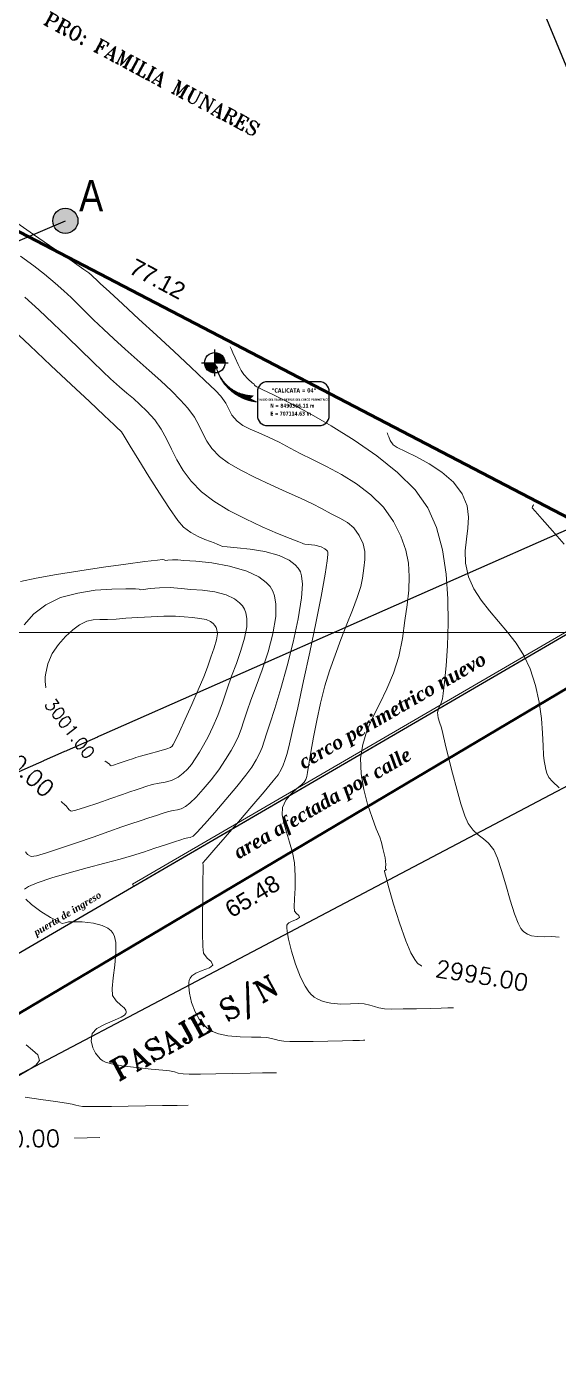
# Model space of a CAD drawing. Header units: metres. Extents: x 699753 to 708012, y 8489657 to 8490746.
# Drawn here: x 707103.4 to 707135.1, y 8490305.8 to 8490386.2 of the extents above; entities that cross this region are included whole.
import ezdxf
from ezdxf.enums import TextEntityAlignment as Align

# ---------------------------------------------------------------- set-up
doc = ezdxf.new("R2010")
doc.units = ezdxf.units.M
for name, color, linetype, lineweight in [('BLOQUES', 7, 'Continuous', 60), ('detalles', 84, 'Continuous', 25), ('V-INTEREG', 5, 'Continuous', 5)]:
    doc.layers.add(name, color=color, linetype=linetype, lineweight=lineweight)
for name, color, linetype in [('C-ANNO-MATC-TEXT', 150, 'Continuous'), ('C-PROP-BRNG', 92, 'Continuous'), ('C-PROP-TEXT', 92, 'Continuous'), ('C-ROAD-TEXT', 11, 'Continuous'), ('C-STRM-STRC', 170, 'Continuous'), ('C-TOPO', 7, 'Continuous'), ('C-TOPO-MAJR', 9, 'Continuous'), ('CALLES', 7, 'Continuous'), ('V-SITE-VEGE', 80, 'Continuous')]:
    doc.layers.add(name, color=color, linetype=linetype)
doc.styles.add('COTAS', font='arial.ttf')
doc.styles.add('MtXpl_Palatino_Linot', font='')
doc.styles.add('MtXpl_Verdana', font='')
doc.styles.add('ROMANT', font='romant.shx')
doc.styles.get("Standard").update_dxf_attribs({"font": 'simplex.shx'})
doc.styles.get('MtXpl_Palatino_Linot').set_extended_font_data('Palatino Linotype', italic=True, bold=True)
doc.styles.get('MtXpl_Verdana').set_extended_font_data('Verdana', bold=True)

# ---------------------------------------------------------------- blocks, each defined once
blk = doc.blocks.new('bm')
for p, q in [((-0.13, 0), (0.13, 0)), ((0, -0.13), (0, 0.13))]:
    blk.add_line(p, q)
at = {"const_width": 0.1}
for points in [[(-0.05, 0, 0.414214), (0, -0.05, 1)], [(0.05, 0, 0.414214), (0, 0.05, 1)]]:
    blk.add_lwpolyline(points, format="xyb", dxfattribs=at)
blk.add_circle((0, 0), 0.1)

msp = doc.modelspace()

# ---------------------------------------------------------------- hatches: boundary and pattern name
at = {"layer": 'V-INTEREG', "lineweight": 0}
h = msp.add_hatch(dxfattribs=at)
h.set_pattern_fill('ANSI31', color=8, scale=0.027191, angle=-73.51656, style=0)
h.set_pattern_definition([(331.483444, (707119.3110827, 8490371.6243013), (0.0016226757, 0.0029865386), [])])
edge = h.paths.add_edge_path()
edge.add_line((707117.131, 8490363.77), (707116.721, 8490363.979))
edge.add_line((707116.721, 8490363.979), (707116.922, 8490364.132))
edge.add_arc((707116.95, 8490366.446), 2.313, 195.74226, 269.31479, ccw=False)
edge.add_arc((707117.39, 8490366.514), 2.757, 194.62, 264.59639)
h.paths.add_polyline_path([(707114.808, 8490365.779), (707114.723, 8490365.818), (707114.678, 8490365.727), (707114.653, 8490366.003)])

# ---------------------------------------------------------------- linework, layer by layer
at = {"flags": 128}
for points in [[(707127.608, 8490403.048), (707138.624, 8490376.473), (707144.366, 8490354.789), (707141.96, 8490353.589)], [(707058.996, 8490354.638), (707105.717, 8490374.578)], [(707068.348, 8490305.366), (707147.234, 8490346.961), (707150.223, 8490340.114), (707157.26, 8490300)]]:
    msp.add_lwpolyline(points, dxfattribs=at)
at = {"layer": 'BLOQUES', "lineweight": 0, "flags": 128}
msp.add_lwpolyline([(707109.722, 8490334.98), (707141.802, 8490353.671), (707141.96, 8490353.589), (707109.798, 8490334.851)], close=True, dxfattribs=at)
at = {"layer": 'C-ANNO-MATC-TEXT', "lineweight": 9}
msp.add_line((707020, 8490350), (707180, 8490350), dxfattribs=at)
at = {"layer": 'C-ROAD-TEXT', "color": 4, "linetype": 'Continuous', "lineweight": -3, "elevation": -177.88}
msp.add_lwpolyline([(707117.169, 8490364.375), (707117.169, 8490362.949, 0.414214), (707117.764, 8490362.355), (707120.863, 8490362.355, 0.414214), (707121.458, 8490362.949), (707121.458, 8490364.375, 0.414214), (707120.863, 8490364.97), (707117.764, 8490364.97, 0.414214)], format="xyb", close=True, dxfattribs=at)
at = {"layer": 'C-TOPO', "color": 20, "linetype": 'Continuous', "lineweight": 0, "flags": 128}
for points, elevation in [([(707134.129, 8490329.536), (707134.05, 8490329.535), (707133.87, 8490329.531), (707133.551, 8490329.521), (707133.062, 8490329.505), (707132.399, 8490329.485), (707131.745, 8490329.471), (707131.173, 8490329.471), (707130.756, 8490329.493), (707130.358, 8490329.557), (707130.053, 8490329.639), (707129.747, 8490329.731), (707129.352, 8490329.825), (707128.915, 8490329.853), (707128.391, 8490329.837), (707127.825, 8490329.847), (707127.374, 8490329.921), (707127.053, 8490330.04), (707126.853, 8490330.157), (707126.758, 8490330.229), (707126.69, 8490330.294), (707126.549, 8490330.48), (707126.326, 8490330.885), (707126.017, 8490331.602), (707125.636, 8490332.669), (707125.288, 8490333.779), (707125.002, 8490334.771), (707124.839, 8490335.373), (707124.766, 8490335.659), (707124.743, 8490335.752), (707124.741, 8490335.765), (707124.746, 8490335.772), (707124.77, 8490335.789), (707124.821, 8490335.816), (707124.861, 8490335.839), (707124.813, 8490335.9), (707124.816, 8490335.977), (707124.821, 8490336.151), (707124.811, 8490336.357), (707124.781, 8490336.545), (707124.727, 8490336.801), (707124.656, 8490337.111), (707124.575, 8490337.462), (707124.465, 8490337.779), (707124.26, 8490338.289), (707124.004, 8490338.957), (707123.739, 8490339.748), (707123.509, 8490340.626), (707123.357, 8490341.558), (707123.327, 8490342.507), (707123.448, 8490343.324), (707123.705, 8490344.13), (707124.058, 8490344.941), (707124.466, 8490345.774), (707124.888, 8490346.644), (707125.282, 8490347.569), (707125.607, 8490348.564), (707125.824, 8490349.646), (707125.971, 8490350.711), (707126.102, 8490351.665), (707126.194, 8490352.534), (707126.226, 8490353.349), (707126.173, 8490354.136), (707126.015, 8490354.926), (707125.729, 8490355.746), (707125.292, 8490356.626), (707124.684, 8490357.484), (707123.931, 8490358.23), (707123.083, 8490358.875), (707122.188, 8490359.432), (707121.295, 8490359.911), (707120.453, 8490360.326), (707119.711, 8490360.688), (707119.119, 8490361.008), (707118.461, 8490361.372), (707117.835, 8490361.669), (707117.258, 8490361.92), (707116.744, 8490362.147), (707116.31, 8490362.37), (707115.972, 8490362.61), (707115.649, 8490362.977), (707115.459, 8490363.327), (707115.281, 8490363.694), (707114.995, 8490364.112), (707114.668, 8490364.449), (707114.044, 8490365.05), (707113.199, 8490365.847), (707112.21, 8490366.771), (707111.153, 8490367.75), (707110.107, 8490368.717), (707109.146, 8490369.602), (707108.349, 8490370.335), (707107.791, 8490370.847), (707107.55, 8490371.068), (707107.4, 8490371.215), (707107.281, 8490371.332), (707107.123, 8490371.469), (707106.828, 8490371.678), (707106.117, 8490372.173), (707105.083, 8490372.89), (707103.819, 8490373.765), (707102.42, 8490374.732)], 2995), ([(707103.336, 8490341.795), (707104.164, 8490341.062), (707104.914, 8490340.402), (707105.474, 8490339.909), (707105.729, 8490339.682), (707105.729, 8490339.682), (707105.759, 8490339.652), (707105.807, 8490339.593), (707105.864, 8490339.509), (707105.935, 8490339.412), (707106.067, 8490339.337), (707106.346, 8490339.394), (707106.922, 8490339.573), (707107.663, 8490339.824), (707108.438, 8490340.095), (707109.116, 8490340.334), (707109.568, 8490340.489), (707109.939, 8490340.613), (707110.229, 8490340.71), (707110.518, 8490340.806), (707110.892, 8490340.923), (707111.303, 8490341.018), (707111.672, 8490341.076), (707112.038, 8490341.17), (707112.439, 8490341.371), (707112.749, 8490341.599), (707113.005, 8490341.848), (707113.233, 8490342.132), (707113.461, 8490342.467), (707113.715, 8490342.868), (707113.959, 8490343.281), (707114.226, 8490343.785), (707114.509, 8490344.376), (707114.8, 8490345.05), (707115.09, 8490345.804), (707115.37, 8490346.633), (707115.631, 8490347.389), (707115.917, 8490348.159), (707116.19, 8490348.922), (707116.408, 8490349.658), (707116.533, 8490350.344), (707116.539, 8490350.844), (707116.475, 8490351.183), (707116.395, 8490351.39), (707116.343, 8490351.487), (707116.273, 8490351.593), (707116.107, 8490351.783), (707115.802, 8490352.017), (707115.315, 8490352.245), (707114.622, 8490352.424), (707113.897, 8490352.522), (707113.206, 8490352.58), (707112.614, 8490352.637), (707111.968, 8490352.681), (707111.328, 8490352.667), (707110.772, 8490352.623), (707110.377, 8490352.577), (707110.221, 8490352.556), (707110.166, 8490352.574), (707110.11, 8490352.592), (707109.892, 8490352.603), (707109.32, 8490352.614), (707108.491, 8490352.596), (707107.503, 8490352.522), (707106.452, 8490352.361), (707105.436, 8490352.085), (707104.554, 8490351.666), (707103.841, 8490351.109), (707103.258, 8490350.465)], 3000), ([(707102.622, 8490319.775), (707103.73, 8490319.79), (707104.902, 8490319.808), (707106.035, 8490319.825), (707107.026, 8490319.84), (707107.77, 8490319.851)], 3000)]:
    msp.add_lwpolyline(points, dxfattribs=dict(at, elevation=elevation))
at = {"layer": 'C-TOPO', "color": 132, "linetype": 'Continuous', "lineweight": 0, "true_color": 0x00b8b8, "flags": 128}
for points, elevation in [([(707128.857, 8490327.599), (707128.76, 8490327.598), (707128.535, 8490327.593), (707128.132, 8490327.584), (707127.507, 8490327.567), (707126.665, 8490327.546), (707125.853, 8490327.531), (707125.179, 8490327.529), (707124.75, 8490327.546), (707124.408, 8490327.601), (707124.146, 8490327.672), (707123.884, 8490327.751), (707123.544, 8490327.831), (707123.193, 8490327.851), (707122.712, 8490327.835), (707122.149, 8490327.827), (707121.556, 8490327.874), (707121.091, 8490327.98), (707120.765, 8490328.116), (707120.564, 8490328.238), (707120.47, 8490328.31), (707120.392, 8490328.38), (707120.238, 8490328.554), (707120.018, 8490328.885), (707119.746, 8490329.427), (707119.447, 8490330.198), (707119.206, 8490330.986), (707119.033, 8490331.7), (707118.95, 8490332.155), (707118.924, 8490332.396), (707118.926, 8490332.499), (707118.933, 8490332.531), (707118.959, 8490332.585), (707119.047, 8490332.676), (707119.235, 8490332.777), (707119.504, 8490332.875), (707119.689, 8490332.994), (707119.637, 8490333.114), (707119.499, 8490333.224), (707119.385, 8490333.379), (707119.37, 8490333.631), (707119.391, 8490334.111), (707119.417, 8490334.752), (707119.421, 8490335.488), (707119.375, 8490336.252), (707119.262, 8490336.881), (707119.088, 8490337.498), (707118.898, 8490338.087), (707118.736, 8490338.635), (707118.645, 8490339.128), (707118.669, 8490339.552), (707118.869, 8490339.991), (707119.182, 8490340.376), (707119.523, 8490340.694), (707119.81, 8490340.929), (707119.959, 8490341.067), (707120.049, 8490341.232), (707120.111, 8490341.412), (707120.153, 8490341.638), (707120.235, 8490342.141), (707120.355, 8490342.865), (707120.513, 8490343.752), (707120.706, 8490344.744), (707120.934, 8490345.786), (707121.194, 8490346.819), (707121.47, 8490347.726), (707121.797, 8490348.66), (707122.15, 8490349.594), (707122.505, 8490350.499), (707122.836, 8490351.344), (707123.119, 8490352.102), (707123.329, 8490352.744), (707123.441, 8490353.241), (707123.525, 8490353.846), (707123.581, 8490354.361), (707123.576, 8490354.83), (707123.475, 8490355.296), (707123.246, 8490355.801), (707122.916, 8490356.252), (707122.533, 8490356.571), (707122.087, 8490356.826), (707121.573, 8490357.082), (707120.982, 8490357.408), (707120.464, 8490357.683), (707119.744, 8490358.02), (707118.888, 8490358.405), (707117.963, 8490358.822), (707117.035, 8490359.255), (707116.172, 8490359.69), (707115.44, 8490360.11), (707114.905, 8490360.502), (707114.45, 8490360.98), (707114.144, 8490361.435), (707113.916, 8490361.886), (707113.698, 8490362.351), (707113.422, 8490362.85), (707113.019, 8490363.401), (707112.585, 8490363.879), (707112.037, 8490364.424), (707111.405, 8490365.019), (707110.717, 8490365.646), (707110.002, 8490366.286), (707109.289, 8490366.922), (707108.606, 8490367.534), (707107.983, 8490368.107), (707107.386, 8490368.676), (707106.898, 8490369.16), (707106.472, 8490369.588), (707106.064, 8490369.993), (707105.626, 8490370.407), (707105.114, 8490370.86), (707104.481, 8490371.385), (707103.837, 8490371.885), (707103.038, 8490372.475)], 2996), ([(707123.585, 8490325.662), (707123.488, 8490325.661), (707123.263, 8490325.657), (707122.861, 8490325.649), (707122.235, 8490325.635), (707121.371, 8490325.616), (707120.501, 8490325.599), (707119.713, 8490325.588), (707119.098, 8490325.587), (707118.743, 8490325.6), (707118.458, 8490325.646), (707118.239, 8490325.705), (707118.02, 8490325.771), (707117.737, 8490325.838), (707117.38, 8490325.857), (707116.818, 8490325.854), (707116.133, 8490325.866), (707115.409, 8490325.934), (707114.859, 8490326.054), (707114.491, 8490326.196), (707114.278, 8490326.319), (707114.182, 8490326.391), (707114.093, 8490326.469), (707113.926, 8490326.641), (707113.704, 8490326.931), (707113.461, 8490327.36), (707113.241, 8490327.926), (707113.113, 8490328.474), (707113.075, 8490328.863), (707113.084, 8490329.106), (707113.107, 8490329.24), (707113.124, 8490329.296), (707113.159, 8490329.372), (707113.266, 8490329.505), (707113.498, 8490329.665), (707113.873, 8490329.823), (707114.306, 8490329.98), (707114.517, 8490330.149), (707114.421, 8490330.37), (707114.168, 8490330.573), (707113.956, 8490330.858), (707113.916, 8490331.263), (707113.898, 8490332.06), (707113.897, 8490333.085), (707113.906, 8490334.172), (707113.92, 8490335.155), (707113.933, 8490335.869), (707113.938, 8490336.148), (707113.925, 8490336.201), (707113.915, 8490336.253), (707114.096, 8490336.463), (707114.574, 8490337.013), (707115.254, 8490337.796), (707116.043, 8490338.707), (707116.846, 8490339.641), (707117.569, 8490340.491), (707118.118, 8490341.151), (707118.398, 8490341.517), (707118.585, 8490341.833), (707118.711, 8490342.093), (707118.813, 8490342.365), (707118.926, 8490342.717), (707119.043, 8490343.18), (707119.269, 8490344.152), (707119.573, 8490345.505), (707119.926, 8490347.11), (707120.297, 8490348.84), (707120.655, 8490350.564), (707120.971, 8490352.156), (707121.213, 8490353.487), (707121.334, 8490354.277), (707121.372, 8490354.666), (707121.369, 8490354.814), (707121.357, 8490354.851), (707121.315, 8490354.908), (707121.198, 8490355.007), (707120.963, 8490355.117), (707120.599, 8490355.208), (707120.188, 8490355.257), (707119.996, 8490355.271), (707119.921, 8490355.301), (707119.848, 8490355.334), (707119.648, 8490355.409), (707119.126, 8490355.611), (707118.364, 8490355.921), (707117.445, 8490356.318), (707116.45, 8490356.783), (707115.463, 8490357.297), (707114.565, 8490357.841), (707113.839, 8490358.394), (707113.222, 8490359.031), (707112.748, 8490359.676), (707112.372, 8490360.32), (707112.056, 8490360.953), (707111.756, 8490361.565), (707111.432, 8490362.148), (707111.043, 8490362.691), (707110.576, 8490363.218), (707110.168, 8490363.624), (707109.785, 8490363.964), (707109.389, 8490364.294), (707108.945, 8490364.669), (707108.417, 8490365.145), (707107.947, 8490365.592), (707107.336, 8490366.184), (707106.617, 8490366.883), (707105.822, 8490367.654), (707104.984, 8490368.459), (707104.134, 8490369.263), (707103.304, 8490370.03)], 2997), ([(707103.277, 8490334.68), (707103.524, 8490334.842), (707104.039, 8490335.07), (707104.908, 8490335.367), (707105.936, 8490335.667), (707107.024, 8490335.957), (707108.074, 8490336.229), (707108.987, 8490336.469), (707109.664, 8490336.666), (707110.369, 8490336.898), (707111.057, 8490337.124), (707111.687, 8490337.331), (707112.218, 8490337.505), (707112.61, 8490337.633), (707112.824, 8490337.702), (707113.012, 8490337.743), (707113.164, 8490337.771), (707113.329, 8490337.848), (707113.554, 8490338.07), (707114.014, 8490338.571), (707114.623, 8490339.257), (707115.295, 8490340.033), (707115.945, 8490340.806), (707116.487, 8490341.482), (707116.837, 8490341.967), (707117.103, 8490342.411), (707117.295, 8490342.78), (707117.444, 8490343.132), (707117.582, 8490343.526), (707117.741, 8490344.022), (707117.913, 8490344.559), (707118.2, 8490345.472), (707118.558, 8490346.656), (707118.942, 8490348.011), (707119.307, 8490349.432), (707119.608, 8490350.818), (707119.802, 8490352.064), (707119.849, 8490352.892), (707119.806, 8490353.38), (707119.735, 8490353.63), (707119.686, 8490353.729), (707119.61, 8490353.843), (707119.421, 8490354.05), (707119.057, 8490354.315), (707118.46, 8490354.592), (707117.608, 8490354.833), (707116.738, 8490354.983), (707115.958, 8490355.068), (707115.373, 8490355.114), (707115.089, 8490355.147), (707114.908, 8490355.216), (707114.767, 8490355.278), (707114.591, 8490355.359), (707114.381, 8490355.439), (707114.044, 8490355.561), (707113.631, 8490355.736), (707113.19, 8490355.974), (707112.772, 8490356.286), (707112.429, 8490356.695), (707111.929, 8490357.41), (707111.334, 8490358.321), (707110.703, 8490359.319), (707110.1, 8490360.293), (707109.586, 8490361.135), (707109.221, 8490361.734), (707109.067, 8490361.98), (707108.962, 8490362.085), (707108.85, 8490362.183), (707108.62, 8490362.4), (707108.028, 8490362.959), (707107.151, 8490363.786), (707106.067, 8490364.807), (707104.854, 8490365.95), (707103.589, 8490367.139), (707102.35, 8490368.303)], 2998), ([(707115.549, 8490367.059), (707115.571, 8490367.012), (707115.622, 8490366.901), (707115.712, 8490366.703), (707115.847, 8490366.4), (707116.028, 8490366.004), (707116.205, 8490365.649), (707116.355, 8490365.398), (707116.609, 8490365.12), (707116.854, 8490364.912), (707116.971, 8490364.822), (707117.004, 8490364.77), (707117.038, 8490364.719), (707117.127, 8490364.674), (707117.255, 8490364.608), (707117.499, 8490364.494), (707118.137, 8490364.189), (707119.083, 8490363.716), (707120.255, 8490363.094), (707121.568, 8490362.346), (707122.94, 8490361.493), (707124.287, 8490360.556), (707125.524, 8490359.555), (707126.569, 8490358.513), (707127.338, 8490357.451), (707127.852, 8490356.278), (707128.205, 8490354.937), (707128.421, 8490353.493), (707128.526, 8490352.011), (707128.544, 8490350.559), (707128.501, 8490349.202), (707128.421, 8490348.007), (707128.328, 8490347.039), (707128.249, 8490346.365), (707128.207, 8490346.051), (707128.114, 8490345.753), (707127.991, 8490345.523), (707127.919, 8490345.229), (707127.947, 8490344.917), (707128.036, 8490344.648), (707128.147, 8490344.311), (707128.226, 8490343.983), (707128.375, 8490343.363), (707128.574, 8490342.541), (707128.807, 8490341.61), (707129.057, 8490340.659), (707129.308, 8490339.78), (707129.541, 8490339.064), (707129.739, 8490338.601), (707130.03, 8490338.202), (707130.334, 8490337.928), (707130.646, 8490337.697), (707130.958, 8490337.427), (707131.266, 8490337.033), (707131.49, 8490336.536), (707131.729, 8490335.804), (707131.979, 8490334.936), (707132.239, 8490334.035), (707132.505, 8490333.203), (707132.72, 8490332.654), (707132.883, 8490332.345), (707132.991, 8490332.199), (707133.045, 8490332.148), (707133.122, 8490332.089), (707133.278, 8490331.995), (707133.521, 8490331.902), (707133.856, 8490331.848), (707134.288, 8490331.845), (707134.725, 8490331.857), (707135.16, 8490331.819)], 2994), ([(707124.909, 8490361.924), (707124.924, 8490361.89), (707124.953, 8490361.813), (707125.001, 8490361.677), (707125.085, 8490361.473), (707125.257, 8490361.206), (707125.504, 8490361.052), (707126.001, 8490360.814), (707126.666, 8490360.489), (707127.418, 8490360.075), (707128.176, 8490359.57), (707128.858, 8490358.971), (707129.384, 8490358.276), (707129.678, 8490357.561), (707129.766, 8490356.889), (707129.725, 8490356.235), (707129.629, 8490355.576), (707129.553, 8490354.888), (707129.572, 8490354.147), (707129.761, 8490353.331), (707130.084, 8490352.609), (707130.509, 8490351.939), (707131.004, 8490351.299), (707131.539, 8490350.67), (707132.081, 8490350.029), (707132.601, 8490349.358), (707133.066, 8490348.633), (707133.445, 8490347.836), (707133.76, 8490346.849), (707133.972, 8490345.846), (707134.104, 8490344.875), (707134.178, 8490343.99), (707134.216, 8490343.239), (707134.239, 8490342.674), (707134.269, 8490342.346), (707134.322, 8490342.053), (707134.362, 8490341.821), (707134.425, 8490341.6), (707134.549, 8490341.344), (707134.759, 8490341.105), (707135.16, 8490340.738)], 2993), ([(707133.648, 8490357.63), (707133.643, 8490357.62), (707133.623, 8490357.587), (707133.584, 8490357.521), (707133.56, 8490357.441), (707133.724, 8490357.245), (707134.154, 8490356.76), (707134.765, 8490356.074), (707135.472, 8490355.277)], 2992), ([(707103.346, 8490336.917), (707103.466, 8490336.754), (707103.688, 8490336.626), (707103.988, 8490336.676), (707104.601, 8490336.854), (707105.433, 8490337.125), (707106.391, 8490337.452), (707107.382, 8490337.797), (707108.312, 8490338.125), (707109.087, 8490338.397), (707109.616, 8490338.578), (707110.188, 8490338.766), (707110.705, 8490338.938), (707111.16, 8490339.088), (707111.547, 8490339.214), (707111.858, 8490339.313), (707112.156, 8490339.383), (707112.398, 8490339.421), (707112.626, 8490339.479), (707112.884, 8490339.609), (707113.142, 8490339.821), (707113.509, 8490340.184), (707113.945, 8490340.662), (707114.411, 8490341.219), (707114.867, 8490341.816), (707115.276, 8490342.418), (707115.599, 8490342.951), (707115.843, 8490343.401), (707116.035, 8490343.815), (707116.201, 8490344.242), (707116.365, 8490344.73), (707116.555, 8490345.328), (707116.78, 8490345.957), (707117.1, 8490346.797), (707117.463, 8490347.782), (707117.813, 8490348.848), (707118.098, 8490349.929), (707118.262, 8490350.96), (707118.271, 8490351.704), (707118.188, 8490352.193), (707118.083, 8490352.479), (707118.014, 8490352.608), (707117.922, 8490352.746), (707117.693, 8490352.999), (707117.253, 8490353.325), (707116.53, 8490353.667), (707115.499, 8490353.969), (707114.445, 8490354.158), (707113.497, 8490354.262), (707112.78, 8490354.311), (707112.422, 8490354.333), (707112.102, 8490354.344), (707111.831, 8490354.321), (707111.692, 8490354.308), (707111.603, 8490354.339), (707111.514, 8490354.366), (707111.219, 8490354.332), (707110.449, 8490354.233), (707109.333, 8490354.085), (707107.998, 8490353.9), (707106.574, 8490353.69), (707105.188, 8490353.469), (707103.968, 8490353.25), (707103.044, 8490353.047)], 2999), ([(707118.314, 8490323.725), (707118.201, 8490323.724), (707117.939, 8490323.719), (707117.468, 8490323.711), (707116.73, 8490323.697), (707115.713, 8490323.678), (707114.695, 8490323.66), (707113.785, 8490323.647), (707113.095, 8490323.644), (707112.737, 8490323.653), (707112.446, 8490323.705), (707112.218, 8490323.772), (707111.929, 8490323.844), (707111.539, 8490323.887), (707110.833, 8490323.947), (707109.964, 8490324.031), (707109.082, 8490324.143), (707108.471, 8490324.256), (707108.119, 8490324.357), (707107.953, 8490324.432), (707107.894, 8490324.472), (707107.821, 8490324.535), (707107.686, 8490324.671), (707107.513, 8490324.893), (707107.346, 8490325.215), (707107.255, 8490325.639), (707107.316, 8490326.062), (707107.594, 8490326.365), (707108.093, 8490326.626), (707108.657, 8490326.86), (707109.048, 8490327.037), (707109.253, 8490327.169), (707109.329, 8490327.259), (707109.346, 8490327.304), (707109.35, 8490327.36), (707109.328, 8490327.461), (707109.233, 8490327.597), (707109.031, 8490327.768), (707108.742, 8490328.009), (707108.528, 8490328.336), (707108.504, 8490328.747), (707108.573, 8490329.387), (707108.671, 8490330.15), (707108.737, 8490330.931), (707108.722, 8490331.497), (707108.652, 8490331.852), (707108.569, 8490332.042), (707108.515, 8490332.121), (707108.439, 8490332.205), (707108.255, 8490332.349), (707107.915, 8490332.514), (707107.39, 8490332.652), (707106.724, 8490332.727), (707106.179, 8490332.738), (707105.901, 8490332.73), (707105.712, 8490332.673), (707105.535, 8490332.64), (707105.301, 8490332.746), (707104.832, 8490333), (707104.255, 8490333.354), (707103.701, 8490333.759), (707103.36, 8490334.088)], 2998), ([(707103.381, 8490325.385), (707103.76, 8490325.068), (707104.077, 8490324.786), (707104.174, 8490324.459), (707103.947, 8490324.17), (707103.449, 8490323.832), (707102.818, 8490323.486)], 2999), ([(707103.329, 8490322.268), (707104.254, 8490322.13), (707105.12, 8490322.003), (707105.789, 8490321.903), (707106.121, 8490321.851), (707106.339, 8490321.797), (707106.511, 8490321.746), (707106.73, 8490321.707), (707107.023, 8490321.701), (707107.635, 8490321.704), (707108.478, 8490321.715), (707109.464, 8490321.729), (707110.501, 8490321.746), (707111.503, 8490321.764), (707112.38, 8490321.778), (707113.042, 8490321.788)], 2999)]:
    msp.add_lwpolyline(points, dxfattribs=dict(at, elevation=elevation))
at = {"layer": 'C-TOPO', "color": 132, "linetype": 'Continuous', "lineweight": 0, "true_color": 0x00b8b8, "elevation": 3001, "flags": 128}
msp.add_lwpolyline([(707104.527, 8490347.475), (707104.518, 8490347.341), (707104.517, 8490347.086), (707104.555, 8490346.728), (707104.672, 8490346.289), (707104.906, 8490345.783), (707105.218, 8490345.296), (707105.585, 8490344.803), (707105.984, 8490344.274), (707106.44, 8490343.732), (707106.953, 8490343.234), (707107.46, 8490342.804), (707107.902, 8490342.465), (707108.216, 8490342.24), (707108.341, 8490342.153), (707108.392, 8490342.095), (707108.445, 8490342.047), (707108.597, 8490342.092), (707108.923, 8490342.2), (707109.279, 8490342.32), (707109.52, 8490342.401), (707109.665, 8490342.449), (707109.78, 8490342.488), (707109.926, 8490342.534), (707110.205, 8490342.614), (707110.714, 8490342.757), (707111.291, 8490342.92), (707111.773, 8490343.06), (707111.995, 8490343.133), (707112.083, 8490343.216), (707112.153, 8490343.319), (707112.262, 8490343.541), (707112.517, 8490344.082), (707112.867, 8490344.837), (707113.26, 8490345.704), (707113.646, 8490346.579), (707113.971, 8490347.358), (707114.185, 8490347.938), (707114.394, 8490348.538), (707114.593, 8490349.083), (707114.737, 8490349.572), (707114.781, 8490349.92), (707114.756, 8490350.154), (707114.707, 8490350.297), (707114.671, 8490350.365), (707114.63, 8490350.428), (707114.538, 8490350.538), (707114.375, 8490350.663), (707114.117, 8490350.774), (707113.735, 8490350.848), (707113.295, 8490350.89), (707112.807, 8490350.94), (707112.281, 8490350.976), (707111.596, 8490350.975), (707110.828, 8490350.949), (707110.049, 8490350.905), (707109.332, 8490350.853), (707108.751, 8490350.803), (707108.222, 8490350.778), (707107.779, 8490350.782), (707107.382, 8490350.763), (707106.991, 8490350.673), (707106.564, 8490350.461), (707106.156, 8490350.167), (707105.723, 8490349.774), (707105.303, 8490349.296), (707104.937, 8490348.744), (707104.665, 8490348.133), (707104.527, 8490347.475)], close=True, dxfattribs=at)
at = {"layer": 'V-SITE-VEGE', "flags": 128}
msp.add_lwpolyline([(707086.672, 8490321.378), (707055.051, 8490368.278), (707076.42, 8490387.774), (707141.96, 8490353.589), (707086.672, 8490321.378)], dxfattribs=at)

# ---------------------------------------------------------------- block references
at = {"layer": 'detalles', "linetype": 'Continuous', "xscale": 6.096, "yscale": 6.096, "zscale": 6.096}
msp.add_blockref('bm', (707114.629, 8490366.105), dxfattribs=at)

# ---------------------------------------------------------------- texts
at = {"char_height": 1, "attachment_point": 5, "style": 'COTAS'}
for s, insert, rotation in [('77.12', (707111.216, 8490371.106), 331.75936), ('65.48', (707116.876, 8490334.262), 31.07481)]:
    msp.add_mtext(s, dxfattribs=dict(at, insert=insert, rotation=rotation))
at = {"layer": 'C-PROP-BRNG', "color": 0, "style": 'MtXpl_Palatino_Linot'}
for s, height, rotation, p in [('cerco perimetrico nuevo', 0.84375, 30.06998, (707119.938, 8490341.825)), ('area afectada por calle', 0.84375, 30.06998, (707116.058, 8490336.456)), ('puerta de ingreso', 0.42188, 30.84431, (707103.988, 8490331.883, -1497.5))]:
    msp.add_text(s, height=height, rotation=rotation, dxfattribs=at).set_placement(p)
at = {"layer": 'C-ROAD-TEXT', "color": 6, "style": 'MtXpl_Verdana', "width": 0.75}
for s, height, p in [('"CALICATA = 04"', 0.25781, (707118.041, 8490364.326, -90.219)), ('"INICIO DEL TALUD DETRAS DEL CERCO PERIMETRICO"', 0.13091, (707117.196, 8490363.84, -26.838)), ('N = 8490366.11 m', 0.23438, (707117.939, 8490363.422, -26.838)), ('E = 707114.63 m', 0.23438, (707117.943, 8490362.955, -26.838))]:
    msp.add_text(s, height=height, dxfattribs=at).set_placement(p)
at = {"layer": 'CALLES', "style": 'ROMANT'}
for s, height, rotation, p in [('PRO: FAMILIA MUNARES', 0.85, 331.81548, (707110.874, 8490383.335)), ('PASAJE S/N', 1.275, 28.6698, (707113.451, 8490326.336))]:
    msp.add_text(s, height=height, rotation=rotation, dxfattribs=at).set_placement(p, align=Align.MIDDLE)

# ---------------------------------------------------------------- next in the draw order: texts
at = {"layer": 'C-PROP-TEXT', "color": 253, "linetype": 'Continuous', "lineweight": -3, "insert": (707106.539, 8490376.088, 4), "char_height": 1.875, "attachment_point": 4, "bg_fill": 3, "box_fill_scale": 1.254, "bg_fill_color": 256, "bg_fill_true_color": 13158600, "bg_fill_transparency": 0}
msp.add_mtext('{\\fArial Narrow|b0|i0|c0|p34;\\C30;A}', dxfattribs=at)
at = {"layer": 'C-TOPO-MAJR', "color": 5, "linetype": 'Continuous', "lineweight": 9, "attachment_point": 5, "bg_fill": 3, "bg_fill_color": 256, "bg_fill_true_color": 13158600, "bg_fill_transparency": 0}
for s, insert, char_height, width, rotation, box_fill_scale in [('3001.00', (707105.984, 8490344.274, 3001), 0.75, 4.32857, 307.03076, 1.846667), ('2995.00', (707130.557, 8490329.525, 2995), 1, 5.96381, 350.86385, 1.635), ('3000.00', (707102.622, 8490319.775, 3000), 1, 5.96381, 0.81318, 1.635)]:
    msp.add_mtext(s, dxfattribs=dict(at, insert=insert, char_height=char_height, width=width, rotation=rotation, box_fill_scale=box_fill_scale))

# ---------------------------------------------------------------- next in the draw order: hatches: boundary and pattern name
h = msp.add_hatch(color=256)
h.dxf.hatch_style = 1
h.set_gradient(color1=(0, 0, 255), color2=(255, 255, 0), tint=1, name='INVSPHERICAL')
h.paths.add_polyline_path([(707104.967, 8490374.578, 1), (707106.467, 8490374.578, 1)])

# ---------------------------------------------------------------- next in the draw order: linework, layer by layer
msp.add_circle((707105.717, 8490374.578), 0.75)

# ---------------------------------------------------------------- next in the draw order: texts
at = {"layer": 'C-TOPO-MAJR', "color": 5, "linetype": 'Continuous', "lineweight": 9, "insert": (707102.754, 8490342.317, 3000), "char_height": 1, "width": 5.96381, "attachment_point": 5, "rotation": 318.14839, "bg_fill": 3, "box_fill_scale": 1.635, "bg_fill_color": 256, "bg_fill_true_color": 13158600, "bg_fill_transparency": 0}
msp.add_mtext('3000.00', dxfattribs=at)

# ---------------------------------------------------------------- next in the draw order: linework, layer by layer
at = {"elevation": 3003, "flags": 128}
msp.add_lwpolyline([(707075.318, 8490329.504), (707138.842, 8490357.57)], dxfattribs=at)
at = {"layer": 'C-STRM-STRC', "lineweight": 50, "flags": 128}
msp.add_lwpolyline([(707055.051, 8490368.278), (707076.42, 8490387.774), (707144.794, 8490352.11), (707088.486, 8490318.687), (707055.051, 8490368.278)], dxfattribs=at)

doc.saveas('drawing.dxf')
